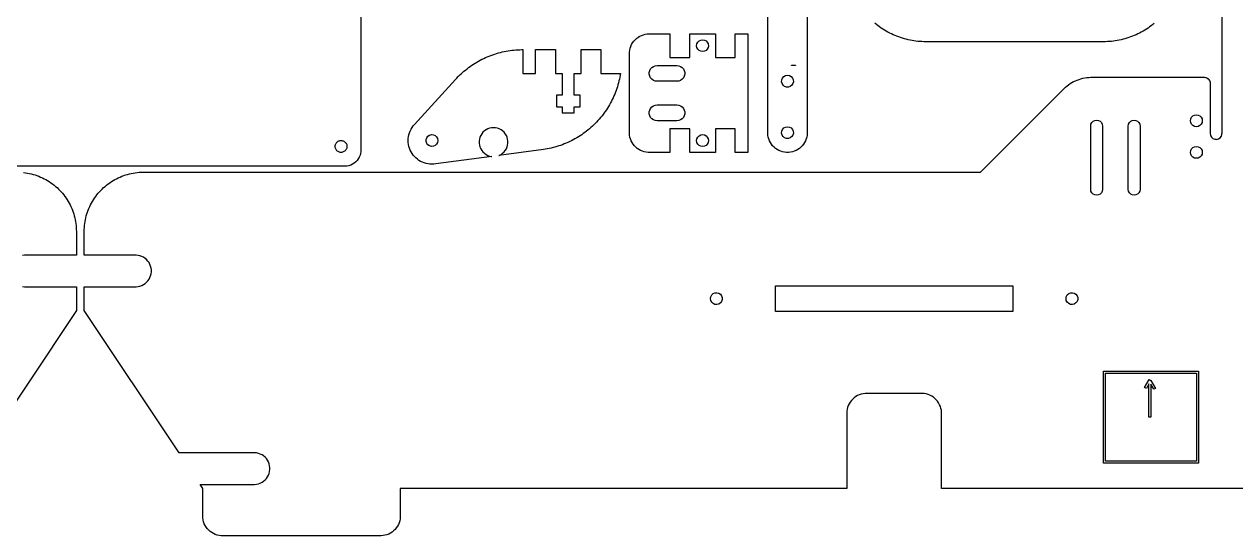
# Model space of a CAD drawing. Extents: x 3 to 1396, y 3 to 487.
# Drawn here: x 439.8 to 746.4, y 10 to 139.4 of the extents above; entities that cross this region are included whole.
import ezdxf

# ---------------------------------------------------------------- set-up
doc = ezdxf.new("R2010")
doc.units = 0
doc.layers.add('Layer_1', color=7, linetype='CONTINUOUS')

msp = doc.modelspace()

# ---------------------------------------------------------------- linework, layer by layer
at = {"layer": 'Layer_1', "color": 7}
for points in [[(741.586076, 110.264527), (742.065092, 110.385516), (742.478096, 110.655518), (742.78109, 111.045521), (742.94207, 111.512514), (742.94207, 111.759515), (742.962107, 111.759515), (742.962079, 332.159528), (644.962078, 332.159528), (644.962078, 332.161504), (644.837081, 332.1604)], [(524.962092, 326.459528), (524.962092, 107.45952), (524.95419, 107.45952)], [(637.960088, 145.459529), (637.960088, 111.834529), (637.923088, 111.337536), (637.837095, 110.846526), (637.70208, 110.367538), (637.520075, 109.903537), (637.292096, 109.459516), (637.022094, 109.040529), (636.711085, 108.651514), (636.363077, 108.294531), (635.981089, 107.973532), (635.569073, 107.693539), (635.131092, 107.454525), (634.672086, 107.261541), (634.19609, 107.114532), (633.707084, 107.015528), (633.211078, 106.965519), (632.713097, 106.965519), (632.217091, 107.015528), (631.728085, 107.114532), (631.252089, 107.261541), (630.793083, 107.454525), (630.355074, 107.693539), (629.943086, 107.973532), (629.56107, 108.294531), (629.21309, 108.651514), (628.902081, 109.040529), (628.632079, 109.459516), (628.404072, 109.903537), (628.222095, 110.367538), (628.08708, 110.846526), (628.001086, 111.337536), (627.964087, 111.834529), (627.964087, 145.459529)], [(666.965082, 134.984541), (666.467072, 135.015529), (665.971095, 135.058539), (665.475089, 135.114532), (664.981088, 135.18252), (664.48909, 135.263517), (663.999095, 135.356538), (663.512093, 135.460537), (663.027094, 135.577518), (662.545086, 135.707538), (662.067087, 135.848536), (661.592078, 136.000513), (661.122094, 136.165528), (660.655072, 136.342538), (660.193075, 136.529538), (659.736072, 136.729521), (659.284093, 136.940538), (658.838098, 137.162534), (658.397097, 137.395537), (657.96208, 137.63853), (657.533074, 137.893518), (657.111095, 138.158525), (656.696087, 138.434538), (656.287091, 138.720514), (655.886081, 139.016537), (655.492071, 139.322522), (655.106076, 139.638526)], [(725.818095, 139.638526), (725.432072, 139.322522), (725.038089, 139.016537), (724.63708, 138.720514), (724.228083, 138.434538), (723.813076, 138.158525), (723.391097, 137.893518), (722.962091, 137.63853), (722.527074, 137.395537), (722.086073, 137.162534), (721.640077, 136.940538), (721.18807, 136.729521), (720.731096, 136.529538), (720.26907, 136.342538), (719.802077, 136.165528), (719.332092, 136.000513), (718.857084, 135.848536), (718.379084, 135.707538), (717.897077, 135.577518), (717.412078, 135.460537), (716.925075, 135.356538), (716.435081, 135.263517), (715.943083, 135.18252), (715.449081, 135.114532), (714.953076, 135.058539), (714.45707, 135.015529), (713.959089, 134.984541), (713.46108, 134.965632)], [(597.962087, 136.959532), (603.212098, 136.959532), (603.212098, 130.959516), (608.212088, 130.959516), (608.212088, 136.959532), (614.712089, 136.959532), (614.712089, 130.959516), (619.712079, 130.959516), (619.712079, 136.959532), (622.962093, 136.959532), (622.962093, 106.959535), (619.712079, 106.959535), (619.712079, 112.959523), (614.712089, 112.959523), (614.712089, 106.959535), (608.212088, 106.959535), (608.212088, 112.959523), (603.212098, 112.959523), (603.212098, 106.959535), (597.962087, 106.959535), (597.962087, 106.965462), (597.713082, 106.965519), (597.217077, 107.015528), (596.72807, 107.114532), (596.252074, 107.261541), (595.793096, 107.454525), (595.355087, 107.693539), (594.943071, 107.973532), (594.561083, 108.294531), (594.213075, 108.651514), (593.902094, 109.040529), (593.632092, 109.459516), (593.404085, 109.903537), (593.22208, 110.367538), (593.087093, 110.846526), (593.001072, 111.337536), (592.964072, 111.834529), (592.967177, 111.959525), (592.962012, 111.959525)], [(592.962097, 111.959525), (592.962097, 131.959542), (592.967177, 131.959542), (592.976123, 132.333515), (593.038071, 132.827516), (593.149097, 133.313531), (593.308073, 133.786536), (593.513079, 134.240518), (593.762084, 134.672516), (594.053083, 135.076517), (594.383086, 135.450518), (594.748084, 135.789523), (595.145086, 136.090513), (595.571072, 136.350525), (596.020088, 136.566537), (596.488097, 136.737536), (596.971092, 136.860528), (597.464078, 136.934527), (597.962087, 136.959645)], [(609.962091, 133.959538), (610.035074, 134.423539), (610.248095, 134.841539), (610.580073, 135.173517), (610.998072, 135.386538), (611.462074, 135.459521), (611.926076, 135.386538), (612.344075, 135.173517), (612.676081, 134.841539), (612.889074, 134.423539), (612.962085, 133.959538), (612.889074, 133.495536), (612.676081, 133.077537), (612.344075, 132.745531), (611.926076, 132.532538), (611.462074, 132.459527), (610.998072, 132.532538), (610.580073, 132.745531), (610.248095, 133.077537), (610.035074, 133.495536), (609.962091, 133.959538)], [(713.46108, 134.965519), (712.962083, 134.959592), (667.962088, 134.959536), (667.463091, 134.965463), (666.965082, 134.984428)], [(565.962094, 132.95954), (565.962094, 126.959524), (569.212081, 126.959524), (569.212081, 132.95954), (574.212071, 132.95954), (574.212071, 126.959524), (575.962074, 126.959524), (575.962074, 121.459521), (574.462092, 121.459521), (574.462092, 118.459527), (575.962074, 118.459527), (575.962074, 116.959515), (578.962097, 116.959515), (578.962097, 118.459527), (580.46208, 118.459527), (580.46208, 121.459521), (578.962097, 121.459521), (578.962097, 126.959524), (580.712072, 126.959524), (580.712072, 132.95954), (585.71209, 132.95954), (585.71209, 126.959524), (590.694074, 126.959524), (590.617084, 126.492531), (590.526096, 126.002536), (590.424072, 125.515534), (590.312087, 125.029519), (590.189094, 124.546524), (590.056083, 124.06652), (589.912093, 123.589536), (589.758084, 123.115516), (589.594085, 122.645531), (589.419079, 122.178538), (589.23507, 121.715524), (589.041071, 121.256518), (588.836093, 120.802535), (588.622084, 120.352532), (588.398084, 119.906536), (588.165081, 119.466524), (587.922088, 119.031535), (587.670092, 118.601513), (587.408076, 118.17753), (587.138074, 117.759531), (586.858082, 117.346527), (586.569086, 116.940522), (586.272076, 116.540528), (585.96609, 116.147534), (585.65209, 115.760523), (585.329086, 115.380539), (584.999084, 115.007525), (584.660079, 114.642527), (584.313086, 114.284529), (583.959095, 113.933529), (583.597089, 113.591532), (583.228083, 113.256534), (582.852078, 112.929523), (582.469075, 112.611515), (582.079072, 112.301522), (581.68207, 111.999516), (581.279085, 111.706541), (580.869072, 111.422541), (580.454093, 111.147516), (580.033074, 110.881521), (579.606071, 110.62453), (579.173086, 110.376513), (578.735077, 110.138515), (578.293089, 109.910536), (577.845089, 109.691531), (577.393082, 109.48153), (576.93608, 109.282535), (576.47507, 109.093531), (576.01008, 108.913529), (575.542071, 108.744535), (575.069095, 108.585531), (574.594087, 108.436517), (574.115071, 108.297523), (573.63408, 108.169535), (573.149081, 108.052526), (572.663094, 107.944519), (572.174088, 107.848535), (571.683078, 107.762542), (571.190092, 107.687528), (559.92807, 106.180517), (560.016096, 106.211534), (560.458084, 106.440529), (560.865076, 106.728537), (561.230074, 107.06853), (561.544075, 107.454525), (561.80307, 107.880539), (562.001077, 108.337514), (562.136092, 108.816529), (562.203092, 109.310531), (562.203092, 109.808541), (562.136092, 110.302542), (562.001077, 110.78153), (561.80307, 111.238532), (561.544075, 111.664519), (561.230074, 112.050514), (560.865076, 112.390535), (560.458084, 112.678515), (560.016096, 112.907538), (559.54707, 113.074529), (559.05908, 113.175536), (558.562087, 113.209516), (558.065093, 113.175536), (557.577075, 113.074529), (557.108078, 112.907538), (556.66609, 112.678515), (556.259097, 112.390535), (555.894071, 112.050514), (555.58007, 111.664519), (555.321075, 111.238532), (555.123096, 110.78153), (554.988081, 110.302542), (554.921081, 109.808541), (554.921081, 109.310531), (554.988081, 108.816529), (555.123096, 108.337514), (555.321075, 107.880539), (555.58007, 107.454525), (555.894071, 107.06853), (556.259097, 106.728537), (556.66609, 106.440529), (557.108078, 106.211534), (557.577075, 106.044515), (558.065093, 105.943535), (558.128085, 105.939584), (543.950088, 104.041527), (543.457074, 103.979523), (542.962084, 103.959485), (542.467094, 103.979551), (541.97408, 104.041527), (541.489082, 104.143522), (541.014073, 104.28452), (540.552076, 104.464522), (540.10608, 104.682538), (539.680094, 104.936538), (539.27708, 105.224518), (538.898084, 105.545517), (538.548072, 105.895529), (538.227072, 106.274526), (537.939093, 106.677539), (537.685093, 107.103525), (537.467076, 107.549521), (537.287075, 108.011519), (537.146077, 108.486527), (537.044082, 108.971526), (536.982077, 109.46454), (536.96204, 109.959529)], [(536.962096, 109.959529), (536.982134, 110.454519), (537.044082, 110.947533), (537.146077, 111.432532), (537.287075, 111.90754), (537.467076, 112.369538), (537.685093, 112.815534), (537.939093, 113.24152), (538.227072, 113.644533), (538.548072, 114.023529), (548.925073, 125.411535), (549.264078, 125.776533), (549.61107, 126.134532), (549.96509, 126.485531), (550.327096, 126.827528), (550.696074, 127.162526), (551.072078, 127.489537), (551.455082, 127.807517), (551.845085, 128.117538), (552.242087, 128.419516), (552.645072, 128.712519), (553.055084, 128.996519), (553.470092, 129.271516), (553.891083, 129.537539), (554.318085, 129.794531), (554.751071, 130.042519), (555.18908, 130.280517), (555.631096, 130.508525), (556.079096, 130.727529), (556.531074, 130.937531), (556.988077, 131.136525), (557.449087, 131.32553), (557.914076, 131.505531), (558.382085, 131.674526), (558.85509, 131.83353), (559.33007, 131.982515), (559.809086, 132.121537), (560.290077, 132.249525), (560.775076, 132.366535), (561.261091, 132.474513), (561.750097, 132.570525), (562.241079, 132.656518), (562.734093, 132.731533), (563.228095, 132.796528), (563.723084, 132.850517), (564.220078, 132.893528), (564.717071, 132.925532), (565.21508, 132.947545), (565.71309, 132.958524), (565.962094, 132.958524)], [(597.977073, 126.718534), (597.977073, 127.200513), (598.092078, 127.668522), (598.316078, 128.095525), (598.63609, 128.456515), (599.033092, 128.730525), (599.483095, 128.901523), (599.962083, 128.95952), (604.962073, 128.95952), (605.441089, 128.901523), (605.891092, 128.730525), (606.288094, 128.456515), (606.608078, 128.095525), (606.832077, 127.668522), (606.947083, 127.200513), (606.947083, 126.718534), (606.832077, 126.250525), (606.608078, 125.823523), (606.288094, 125.462532), (605.891092, 125.188523), (605.441089, 125.017524), (604.962073, 124.959528), (599.962083, 124.959528), (599.483095, 125.017524), (599.033092, 125.188523), (598.63609, 125.462532), (598.316078, 125.823523), (598.092078, 126.250525), (597.977073, 126.718534)], [(633.962071, 128.95952), (633.962071, 129.059539), (634.962098, 129.059539), (634.962098, 128.95952), (633.962071, 128.95952)], [(469.962089, 101.959517), (681.82109, 101.959517), (702.98008, 123.118536), (703.345078, 123.457541), (703.727094, 123.777525), (704.125084, 124.078515), (704.537072, 124.359523), (704.96207, 124.619535), (705.400079, 124.85852), (705.849095, 125.074533), (706.309089, 125.268533), (706.77707, 125.438543), (707.254082, 125.585525), (707.737077, 125.708517), (708.226083, 125.807521), (708.719097, 125.881519), (709.215075, 125.931529), (709.713084, 125.956647)], [(631.467086, 124.835519), (631.508093, 125.327517), (631.706072, 125.779524), (632.041069, 126.143535), (632.475071, 126.378541), (632.962073, 126.459539), (633.449076, 126.378541), (633.883077, 126.143535), (634.218075, 125.779524), (634.416082, 125.327517), (634.457089, 124.835519), (634.336072, 124.356532), (634.06607, 123.943528), (633.676096, 123.640534), (633.209074, 123.479526), (632.715072, 123.479526), (632.248079, 123.640534), (631.858076, 123.943528), (631.588074, 124.356532), (631.467086, 124.835519)], [(709.713084, 125.956534), (738.462074, 125.956534), (738.462074, 125.944399)], [(738.462074, 125.94454), (738.586082, 125.954417)], [(738.586082, 125.95453), (739.06507, 125.833542), (739.478074, 125.56354), (739.781096, 125.173537), (739.942076, 124.706515), (739.942076, 124.459515), (739.962113, 124.459515), (739.962085, 111.759515), (740.043083, 111.27254), (740.278089, 110.838539), (740.642071, 110.503541), (741.094078, 110.305534), (741.462096, 110.274518), (741.586076, 110.26464)], [(597.977073, 116.718526), (597.977073, 117.200533), (598.092078, 117.668514), (598.316078, 118.095516), (598.63609, 118.456535), (599.033092, 118.730516), (599.483095, 118.901515), (599.962083, 118.95954), (604.962073, 118.95954), (605.441089, 118.901515), (605.891092, 118.730516), (606.288094, 118.456535), (606.608078, 118.095516), (606.832077, 117.668514), (606.947083, 117.200533), (606.947083, 116.718526), (606.832077, 116.250517), (606.608078, 115.823515), (606.288094, 115.462524), (605.891092, 115.188515), (605.441089, 115.017516), (604.962073, 114.959519), (599.962083, 114.959519), (599.483095, 115.017516), (599.033092, 115.188515), (598.63609, 115.462524), (598.316078, 115.823515), (598.092078, 116.250517), (597.977073, 116.718526)], [(709.712096, 97.609513), (709.712096, 113.609538), (709.785079, 114.073539), (709.998072, 114.491539), (710.330078, 114.823517), (710.748078, 115.036538), (711.212079, 115.109521), (711.676081, 115.036538), (712.09408, 114.823517), (712.426086, 114.491539), (712.639079, 114.073539), (712.71209, 113.609538), (712.71209, 97.609513), (712.639079, 97.14554), (712.426086, 96.727541), (712.09408, 96.395534), (711.676081, 96.182541), (711.212079, 96.10953), (710.748078, 96.182541), (710.330078, 96.395534), (709.998072, 96.727512), (709.785079, 97.14554), (709.712096, 97.609513)], [(719.212091, 97.609513), (719.212091, 113.609538), (719.285074, 114.073539), (719.498095, 114.491539), (719.830073, 114.823517), (720.248073, 115.036538), (720.712074, 115.109521), (721.176076, 115.036538), (721.594075, 114.823517), (721.926081, 114.491539), (722.139074, 114.073539), (722.212085, 113.609538), (722.212085, 97.609513), (722.139074, 97.14554), (721.926081, 96.727541), (721.594075, 96.395534), (721.176076, 96.182541), (720.712074, 96.10953), (720.248073, 96.182541), (719.830073, 96.395534), (719.498095, 96.727512), (719.285074, 97.14554), (719.212091, 97.609513)], [(734.962095, 114.959519), (735.035078, 115.423521), (735.248071, 115.84152), (735.580077, 116.173527), (735.998076, 116.38652), (736.462078, 116.459531), (736.92608, 116.38652), (737.344079, 116.173527), (737.676085, 115.84152), (737.889078, 115.423521), (737.962089, 114.959519), (737.889078, 114.495518), (737.676085, 114.077519), (737.344079, 113.745541), (736.92608, 113.532519), (736.462078, 113.459537), (735.998076, 113.532519), (735.580077, 113.745541), (735.248071, 114.077519), (735.035078, 114.495518), (734.962095, 114.959519)], [(541.482082, 109.712529), (541.482082, 110.20653), (541.64309, 110.673523), (541.946084, 111.063526), (542.359088, 111.333528), (542.838076, 111.454517), (543.330074, 111.413538), (543.782081, 111.215531), (544.146091, 110.880533), (544.381097, 110.446532), (544.462095, 109.959529), (544.381097, 109.472527), (544.146091, 109.038525), (543.782081, 108.703528), (543.330074, 108.505521), (542.838076, 108.464542), (542.359088, 108.585531), (541.946084, 108.855533), (541.64309, 109.245535), (541.482082, 109.712529)], [(609.962091, 109.959529), (610.035074, 110.423531), (610.248095, 110.84153), (610.580073, 111.173537), (610.998072, 111.38653), (611.462074, 111.459541), (611.926076, 111.38653), (612.344075, 111.173537), (612.676081, 110.84153), (612.889074, 110.423531), (612.962085, 109.959529), (612.889074, 109.495528), (612.676081, 109.077529), (612.344075, 108.745522), (611.926076, 108.532529), (611.462074, 108.459518), (610.998072, 108.532529), (610.580073, 108.745522), (610.248095, 109.077529), (610.035074, 109.495528), (609.962091, 109.959529)], [(631.467086, 111.835517), (631.508093, 112.327515), (631.706072, 112.779522), (632.041069, 113.143532), (632.475071, 113.378539), (632.962073, 113.459537), (633.449076, 113.378539), (633.883077, 113.143532), (634.218075, 112.779522), (634.416082, 112.327515), (634.457089, 111.835517), (634.336072, 111.356529), (634.06607, 110.943525), (633.676096, 110.640532), (633.209074, 110.479524), (632.715072, 110.479524), (632.248079, 110.640532), (631.858076, 110.943525), (631.588074, 111.356529), (631.467086, 111.835517)], [(524.954077, 107.45952), (524.954077, 107.20854), (524.891085, 106.709543), (524.766088, 106.223528), (524.581092, 105.756535), (524.339086, 105.316522), (524.044079, 104.90953), (523.700079, 104.543516), (523.313096, 104.223532), (522.889085, 103.954518), (522.434086, 103.740537), (521.957074, 103.585541), (521.463072, 103.491532), (520.962072, 103.459528), (304.96208, 103.459528)], [(518.465082, 108.365538), (518.465082, 108.553527), (518.489071, 108.740527), (518.535073, 108.92352), (518.605093, 109.098526), (518.696081, 109.263513), (518.806091, 109.415518), (518.935095, 109.552537), (519.080073, 109.673525), (519.239077, 109.773517), (519.410075, 109.854515), (519.589089, 109.912539), (519.774085, 109.947535), (519.962074, 109.959671)], [(519.774085, 106.97153), (519.589089, 107.006525), (519.410075, 107.064522), (519.239077, 107.14552), (519.080073, 107.245539), (518.935095, 107.366528), (518.806091, 107.503519), (518.696081, 107.655524), (518.605093, 107.820539), (518.535073, 107.995517), (518.489071, 108.178538), (518.465082, 108.365538)], [(519.962074, 109.959529), (520.15009, 109.947394)], [(520.15009, 109.947535), (520.335087, 109.912539), (520.514072, 109.854515), (520.68507, 109.773517), (520.844074, 109.673525), (520.98908, 109.552537), (521.118084, 109.415518), (521.228094, 109.263513), (521.319083, 109.098526), (521.389074, 108.92352), (521.435076, 108.740527), (521.459065, 108.553527), (521.459093, 108.365538), (521.435104, 108.178538), (521.389074, 107.995517), (521.319083, 107.820539), (521.228094, 107.655524), (521.118084, 107.503519), (520.98908, 107.366528), (520.844074, 107.245539), (520.68507, 107.14552), (520.514072, 107.064522), (520.335087, 107.006525), (520.15009, 106.97153), (519.962074, 106.959677)], [(734.962095, 106.959535), (735.035078, 107.423537), (735.248071, 107.841536), (735.580077, 108.173514), (735.998076, 108.386536), (736.462078, 108.459518), (736.92608, 108.386536), (737.344079, 108.173514), (737.676085, 107.841536), (737.889078, 107.423537), (737.962089, 106.959535), (737.889078, 106.495534), (737.676085, 106.077535), (737.344079, 105.745528), (736.92608, 105.532535), (736.462078, 105.459524), (735.998076, 105.532535), (735.580077, 105.745528), (735.248071, 106.077535), (735.035078, 106.495534), (734.962095, 106.959535)], [(519.962074, 106.959535), (519.774085, 106.971389)], [(439.580076, 101.872536), (440.074078, 101.810532), (440.567092, 101.731538), (441.05607, 101.636542), (441.542085, 101.525516), (442.02508, 101.398516), (442.502092, 101.255514), (442.975097, 101.097526), (443.44209, 100.92252), (443.903072, 100.732528), (444.35807, 100.527522), (444.805082, 100.307529), (445.245095, 100.072523), (445.677092, 99.823518), (446.100087, 99.559528), (446.515095, 99.282527), (446.919096, 98.991527), (447.314094, 98.68653), (447.699074, 98.369538), (448.073074, 98.039535), (448.436097, 97.697538), (448.787097, 97.343519), (449.126074, 96.977533), (449.453085, 96.601528), (449.767085, 96.214517), (450.068075, 95.816527), (450.356083, 95.409535), (450.630092, 94.992523), (450.890076, 94.567525), (451.135073, 94.133523), (451.366072, 93.691535), (451.583072, 93.242519), (451.784071, 92.786533), (451.970084, 92.323519), (452.141082, 91.854522), (452.296078, 91.38053), (452.435073, 90.901543), (452.558094, 90.418519), (452.665084, 89.931517), (452.755085, 89.441522), (452.830071, 88.948537), (452.88708, 88.453519), (452.929075, 87.956525), (452.954192, 87.458516)], [(454.995082, 87.956525), (455.037077, 88.453519), (455.094086, 88.948537), (455.169072, 89.441522), (455.259073, 89.931517), (455.366092, 90.418519), (455.489084, 90.901514), (455.628079, 91.38053), (455.783075, 91.854522), (455.954074, 92.323519), (456.140086, 92.786533), (456.341085, 93.242519), (456.558086, 93.691535), (456.789084, 94.133523), (457.034082, 94.567525), (457.294093, 94.992523), (457.568074, 95.409535), (457.856082, 95.816527), (458.157072, 96.214517), (458.471072, 96.601528), (458.798083, 96.977533), (459.137089, 97.343519), (459.488088, 97.697538), (459.851083, 98.039535), (460.225084, 98.369538), (460.610091, 98.68653), (461.005089, 98.991527), (461.40909, 99.282527), (461.82407, 99.559528), (462.247093, 99.823518), (462.67909, 100.072523), (463.119075, 100.307529), (463.566087, 100.527522), (464.021085, 100.732528), (464.482095, 100.92252), (464.949088, 101.097526), (465.422093, 101.255514), (465.899077, 101.398516), (466.382072, 101.525516), (466.868087, 101.636542), (467.357093, 101.731538), (467.850079, 101.810532), (468.344081, 101.872536), (468.841074, 101.917523), (469.339083, 101.946535), (469.837093, 101.958671)], [(469.837093, 101.958529), (469.962089, 101.958529)], [(469.962089, 101.957513), (469.962089, 101.960336)], [(452.962095, 86.959519), (452.962095, 80.959531), (439.962092, 80.959531), (439.962092, 80.953604), (439.839072, 80.957471), (439.34809, 80.912541)], [(452.95408, 87.458516), (452.961982, 86.959519)], [(454.962091, 66.959531), (454.962091, 72.959519), (467.962093, 72.959519), (467.962093, 72.965445), (468.085085, 72.961579), (468.576096, 73.006537), (469.057087, 73.11254), (469.521088, 73.275523), (469.962089, 73.495515), (470.373089, 73.767521), (470.74709, 74.087533), (471.07808, 74.451515), (471.363096, 74.85354), (471.596071, 75.287513), (471.774097, 75.74652), (471.894098, 76.224519), (471.95407, 76.713526), (471.95407, 77.205524), (471.894098, 77.69453), (471.774097, 78.17253), (471.596071, 78.631536), (471.363096, 79.065538), (471.07808, 79.467535), (470.74709, 79.831517), (470.373089, 80.151529), (469.962089, 80.423535), (469.521088, 80.643527), (469.057087, 80.806538), (468.576096, 80.912513), (468.085085, 80.957527), (467.962093, 80.953576), (467.962093, 80.959446), (454.962091, 80.959531), (454.962091, 86.959519), (454.969993, 87.458516), (454.995195, 87.956525)], [(439.34809, 73.006537), (439.839072, 72.961523), (439.962092, 72.965474), (439.962092, 72.959603), (452.962095, 72.959519), (452.962095, 66.959531), (428.962086, 30.959518)], [(613.46207, 69.959525), (613.543096, 70.446527), (613.778074, 70.880529), (614.142084, 71.215527), (614.594092, 71.413534), (615.08609, 71.454541), (615.565077, 71.333524), (615.978081, 71.063522), (616.281075, 70.673519), (616.442083, 70.206526), (616.442083, 69.712524), (616.281075, 69.245531), (615.978081, 68.855528), (615.565077, 68.585526), (615.08609, 68.464537), (614.594092, 68.505516), (614.142084, 68.703523), (613.778074, 69.038521), (613.543096, 69.472522), (613.46207, 69.959525)], [(629.962079, 66.709538), (629.962079, 73.209539), (689.962072, 73.209539), (689.962072, 66.709538), (629.962079, 66.709538)], [(703.462088, 69.959525), (703.543085, 70.446527), (703.778092, 70.880529), (704.142074, 71.215527), (704.594081, 71.413534), (705.086079, 71.454541), (705.565095, 71.333524), (705.97807, 71.063522), (706.281092, 70.673519), (706.442072, 70.206526), (706.442072, 69.712524), (706.281092, 69.245531), (705.97807, 68.855528), (705.565095, 68.585526), (705.086079, 68.464537), (704.594081, 68.505516), (704.142074, 68.703523), (703.778092, 69.038521), (703.543085, 69.472522), (703.462088, 69.959525)], [(484.962087, 14.959522), (484.962087, 21.959536), (484.295083, 22.959534), (497.962089, 22.959534), (497.962089, 22.965461), (498.085082, 22.961566), (498.576092, 23.006524), (499.057083, 23.112527), (499.521085, 23.275538), (499.962085, 23.495531), (500.373086, 23.767536), (500.747086, 24.08752), (501.078077, 24.45153), (501.363093, 24.853527), (501.596096, 25.287529), (501.774093, 25.746535), (501.894094, 26.224535), (501.954094, 26.713513), (501.954094, 27.205539), (501.894094, 27.694517), (501.774093, 28.172517), (501.596096, 28.631523), (501.363093, 29.065525), (501.078077, 29.467522), (500.747086, 29.831532), (500.373086, 30.151516), (499.962085, 30.423522), (499.521085, 30.643542), (499.057083, 30.806525), (498.576092, 30.912528), (498.085082, 30.957543), (497.962089, 30.953591), (497.962089, 30.959462), (478.962071, 30.959518), (454.962091, 66.959531)], [(824.962084, 21.959536), (671.96208, 21.959536), (671.96208, 40.959526), (671.956153, 40.959526), (671.956097, 41.208531), (671.906087, 41.704537), (671.807084, 42.193515), (671.660074, 42.669539), (671.46709, 43.128517), (671.228076, 43.566526), (670.948084, 43.978542), (670.627084, 44.36053), (670.270073, 44.708538), (669.881086, 45.019519), (669.462071, 45.289521), (669.018079, 45.517528), (668.554077, 45.699533), (668.07509, 45.83452), (667.58408, 45.920513), (667.087086, 45.957541), (666.96209, 45.954436), (666.96209, 45.959601), (652.96209, 45.959516), (652.96209, 45.954436), (652.588089, 45.94549), (652.094087, 45.883542), (651.608072, 45.772516), (651.135096, 45.61354), (650.681085, 45.408534), (650.249088, 45.159529), (649.845086, 44.86853), (649.471086, 44.538527), (649.13208, 44.173529), (648.83109, 43.776527), (648.571079, 43.350513), (648.355094, 42.901526), (648.184096, 42.433517), (648.061075, 41.950521), (647.987076, 41.457536), (647.961959, 40.959526)], [(647.962072, 40.959526), (647.962072, 21.959536), (534.962072, 21.959536), (534.962072, 14.959522), (534.956145, 14.959522), (534.956089, 14.710517), (534.906079, 14.214512), (534.807075, 13.725533), (534.660094, 13.249509), (534.467082, 12.790531), (534.228096, 12.352522), (533.948076, 11.940534), (533.627076, 11.558518), (533.270093, 11.21051), (532.881078, 10.899529), (532.462091, 10.629527), (532.018071, 10.40152), (531.554097, 10.219515), (531.075082, 10.084528), (530.584071, 9.998535), (530.087078, 9.961536), (529.962082, 9.96464)], [(529.962082, 9.964527), (529.962082, 9.959447), (489.962077, 9.959532), (489.962077, 9.964612), (489.588076, 9.973558), (489.094074, 10.035534), (488.608088, 10.146532), (488.135083, 10.305508), (487.681072, 10.510514), (487.249075, 10.759519), (486.845074, 11.050518), (486.471073, 11.380521), (486.132096, 11.745519), (485.831078, 12.142521), (485.571094, 12.568535), (485.355082, 13.017523), (485.184083, 13.485532), (485.061091, 13.968527), (484.987092, 14.461513), (484.961974, 14.959522)]]:
    msp.add_lwpolyline(points, dxfattribs=at)
at = {"layer": 'Layer_1', "color": 1}
for points in [[(712.962083, 28.309536), (712.962083, 51.609521), (736.962091, 51.609521), (736.962091, 28.309536), (712.962083, 28.309536)], [(713.462096, 28.809521), (713.462096, 51.109536), (736.462078, 51.109536), (736.462078, 28.809521), (713.462096, 28.809521)], [(723.364088, 47.511513), (724.529073, 49.529515), (724.962087, 49.279522), (726.127072, 47.26152), (725.694087, 47.011528), (724.962087, 48.279524), (724.962087, 39.959528), (724.462074, 39.959528), (724.462074, 48.413523), (723.797074, 47.26152), (723.364088, 47.511513)]]:
    msp.add_lwpolyline(points, dxfattribs=at)

doc.saveas('drawing.dxf')
